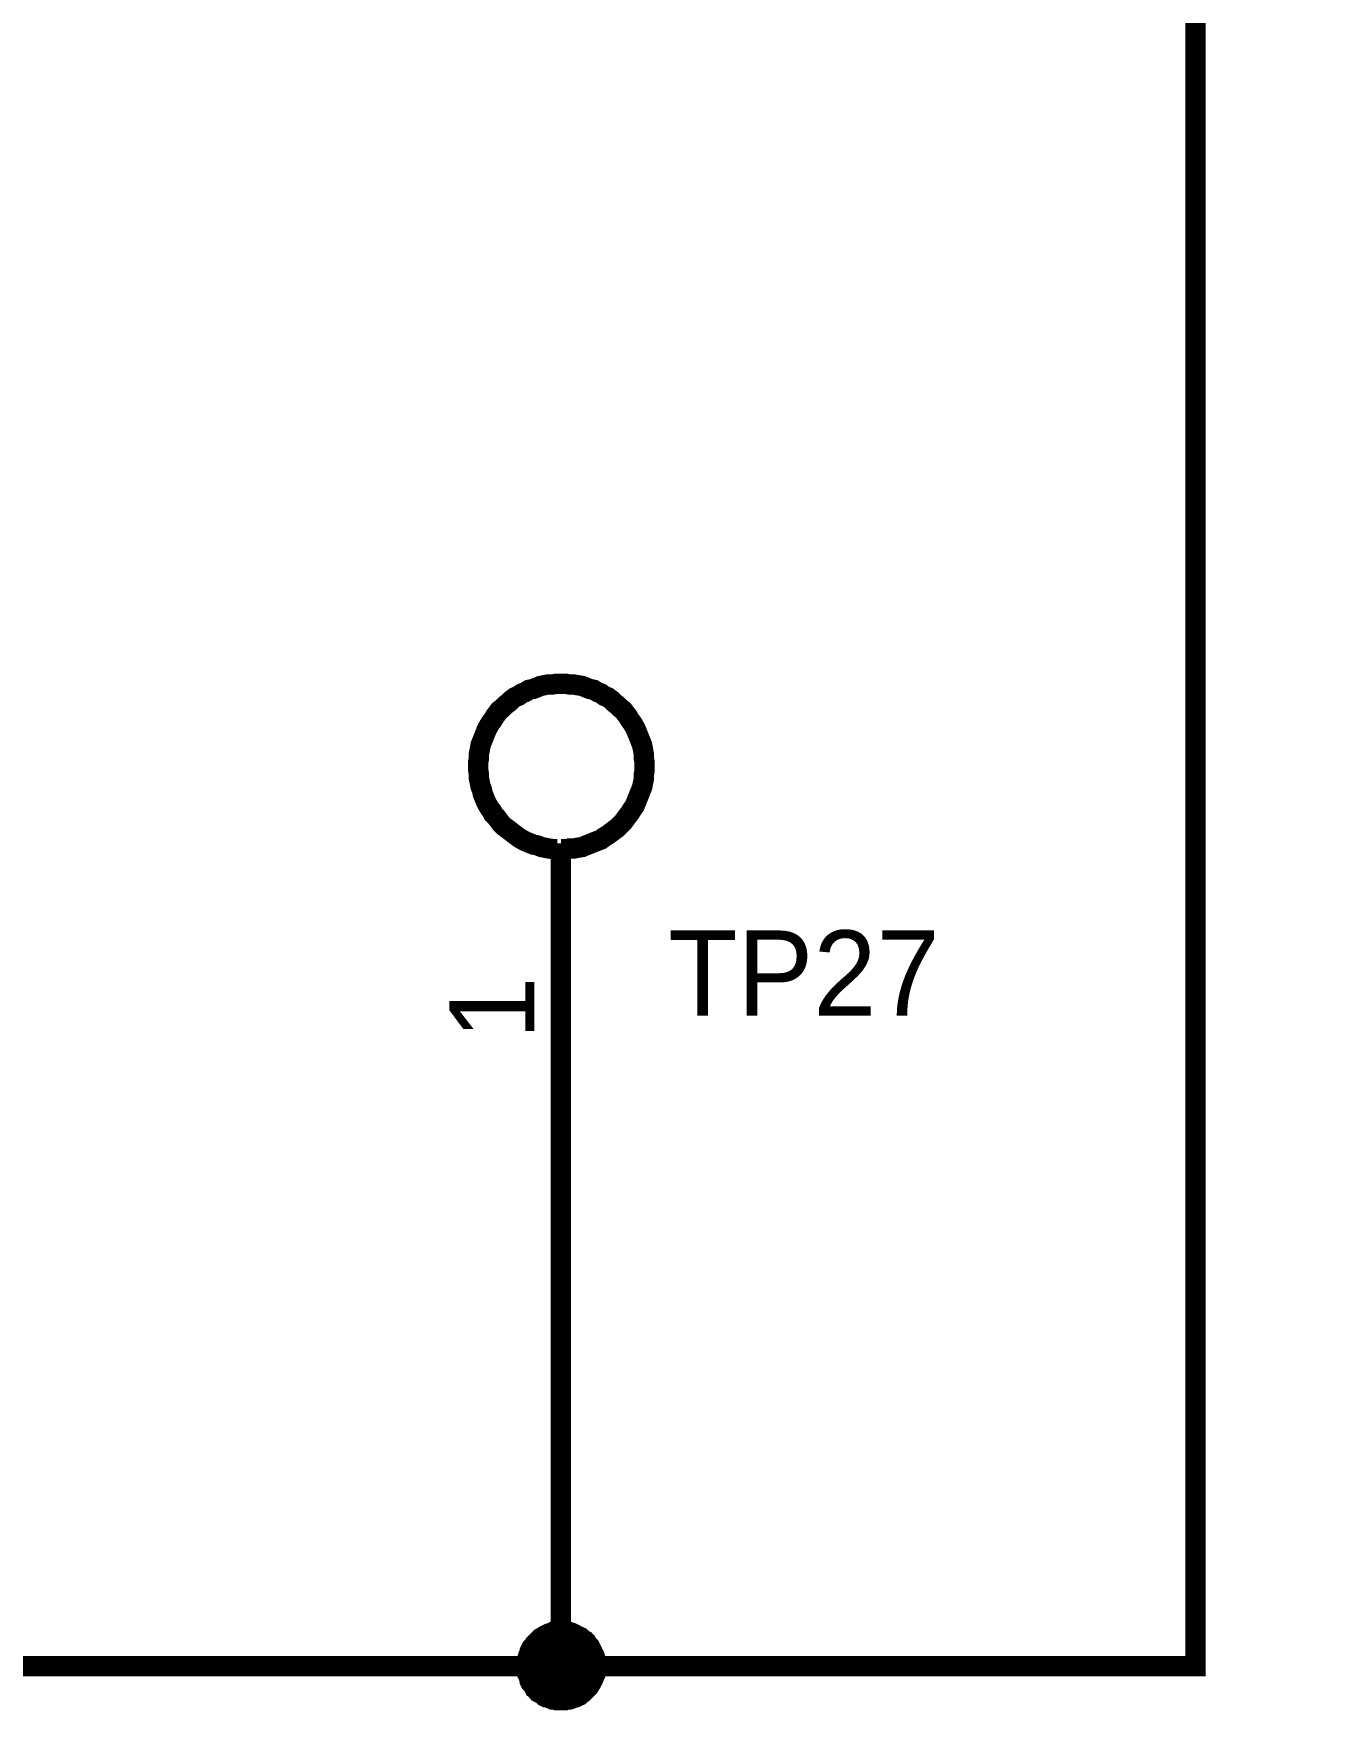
# Model space of a CAD drawing. Header units: millimetres. Extents: x 0 to 800, y 0 to 567.
# Drawn here: x 82.39 to 101.46, y 282.01 to 306.74 of the extents above; entities that cross this region are included whole.
import ezdxf

# ---------------------------------------------------------------- set-up
doc = ezdxf.new("R2010")
doc.units = ezdxf.units.MM
doc.layers.add('Sheet', color=255, linetype='Continuous')

msp = doc.modelspace()

# ---------------------------------------------------------------- linework, layer by layer
at = {"layer": 'Sheet'}
for points, const_width in [([(101.312, 325.376), (101.312, 325.275), (99.531, 325.275), (99.531, 282.661), (90.168, 282.661), (76.852, 282.661), (71.957, 282.661)], 0.3), ([(90.168, 297.153), (90.101, 297.153), (90.045, 297.142), (89.978, 297.142), (89.922, 297.131), (89.866, 297.12), (89.81, 297.097), (89.754, 297.075), (89.698, 297.064), (89.642, 297.03), (89.586, 297.008), (89.541, 296.974), (89.485, 296.952), (89.44, 296.918), (89.395, 296.873), (89.35, 296.84), (89.306, 296.795), (89.261, 296.761), (89.227, 296.716), (89.194, 296.672), (89.16, 296.616), (89.126, 296.571), (89.093, 296.515), (89.07, 296.47), (89.048, 296.414), (89.026, 296.358), (89.003, 296.302), (88.981, 296.246), (88.97, 296.179), (88.958, 296.123), (88.958, 296.056), (88.947, 296), (88.947, 295.932)], 0.3), ([(91.4, 295.932), (91.4, 296), (91.389, 296.056), (91.389, 296.123), (91.378, 296.179), (91.366, 296.246), (91.344, 296.302), (91.322, 296.358), (91.299, 296.414), (91.277, 296.47), (91.254, 296.515), (91.221, 296.571), (91.187, 296.616), (91.154, 296.672), (91.12, 296.716), (91.086, 296.761), (91.042, 296.795), (90.997, 296.84), (90.952, 296.873), (90.907, 296.918), (90.862, 296.952), (90.806, 296.974), (90.762, 297.008), (90.706, 297.03), (90.65, 297.064), (90.594, 297.075), (90.538, 297.097), (90.482, 297.12), (90.414, 297.131), (90.358, 297.142), (90.291, 297.142), (90.235, 297.153), (90.168, 297.153)], 0.3), ([(88.947, 295.932), (88.947, 295.877), (88.958, 295.809), (88.958, 295.753), (88.97, 295.697), (88.981, 295.641), (89.003, 295.585), (89.014, 295.529), (89.037, 295.473), (89.059, 295.417), (89.082, 295.373), (89.115, 295.317), (89.149, 295.272), (89.171, 295.227), (89.216, 295.182), (89.25, 295.137), (89.283, 295.093), (89.328, 295.048), (89.373, 295.014), (89.418, 294.981), (89.462, 294.947), (89.507, 294.913), (89.552, 294.88), (89.608, 294.846), (89.653, 294.824), (89.709, 294.801), (89.765, 294.779), (89.821, 294.768), (89.877, 294.745), (89.933, 294.734), (89.989, 294.723), (90.056, 294.712), (90.112, 294.712)], 0.3), ([(90.168, 294.712), (90.235, 294.712), (90.291, 294.723), (90.358, 294.723), (90.414, 294.734), (90.482, 294.745), (90.538, 294.768), (90.594, 294.79), (90.65, 294.813), (90.706, 294.835), (90.762, 294.857), (90.806, 294.891), (90.862, 294.925), (90.907, 294.958), (90.952, 294.992), (90.997, 295.025), (91.042, 295.07), (91.086, 295.115), (91.12, 295.16), (91.154, 295.205), (91.187, 295.249), (91.221, 295.305), (91.254, 295.35), (91.277, 295.406), (91.299, 295.462), (91.322, 295.518), (91.344, 295.574), (91.366, 295.63), (91.378, 295.686), (91.389, 295.742), (91.389, 295.809), (91.4, 295.865), (91.4, 295.932)], 0.3), ([(90.168, 294.801), (90.168, 291.296)], 0.3), ([(90.168, 291.296), (90.168, 282.661)], 0.3), ([(89.664, 282.661), (89.664, 282.684), (89.664, 282.717), (89.675, 282.74), (89.675, 282.762), (89.675, 282.784), (89.686, 282.818), (89.698, 282.84), (89.709, 282.863), (89.709, 282.885), (89.72, 282.908), (89.731, 282.93), (89.754, 282.952), (89.765, 282.964), (89.776, 282.986), (89.798, 283.008), (89.81, 283.02), (89.832, 283.042), (89.843, 283.053), (89.866, 283.076), (89.888, 283.087), (89.91, 283.098), (89.922, 283.109), (89.944, 283.12), (89.966, 283.132), (89.989, 283.143), (90.022, 283.154), (90.045, 283.165), (90.067, 283.165), (90.09, 283.165), (90.112, 283.176), (90.146, 283.176), (90.168, 283.176)], 0.3), ([(89.664, 282.661), (89.664, 282.684), (89.664, 282.717), (89.675, 282.74), (89.675, 282.762), (89.675, 282.784), (89.686, 282.818), (89.698, 282.84), (89.709, 282.863), (89.709, 282.885), (89.72, 282.908), (89.731, 282.93), (89.754, 282.952), (89.765, 282.964), (89.776, 282.986), (89.798, 283.008), (89.81, 283.02), (89.832, 283.042), (89.843, 283.053), (89.866, 283.076), (89.888, 283.087), (89.91, 283.098), (89.922, 283.109), (89.944, 283.12), (89.966, 283.132), (89.989, 283.143), (90.022, 283.154), (90.045, 283.165), (90.067, 283.165), (90.09, 283.165), (90.112, 283.176), (90.146, 283.176), (90.168, 283.176)], 0.3), ([(89.664, 282.661), (89.664, 282.684), (89.664, 282.717), (89.675, 282.74), (89.675, 282.762), (89.675, 282.784), (89.686, 282.818), (89.698, 282.84), (89.709, 282.863), (89.709, 282.885), (89.72, 282.908), (89.731, 282.93), (89.754, 282.952), (89.765, 282.964), (89.776, 282.986), (89.798, 283.008), (89.81, 283.02), (89.832, 283.042), (89.843, 283.053), (89.866, 283.076), (89.888, 283.087), (89.91, 283.098), (89.922, 283.109), (89.944, 283.12), (89.966, 283.132), (89.989, 283.143), (90.022, 283.154), (90.045, 283.165), (90.067, 283.165), (90.09, 283.165), (90.112, 283.176), (90.146, 283.176), (90.168, 283.176)], 0.3), ([(89.664, 282.661), (89.664, 282.684), (89.664, 282.717), (89.675, 282.74), (89.675, 282.762), (89.675, 282.784), (89.686, 282.818), (89.698, 282.84), (89.709, 282.863), (89.709, 282.885), (89.72, 282.908), (89.731, 282.93), (89.754, 282.952), (89.765, 282.964), (89.776, 282.986), (89.798, 283.008), (89.81, 283.02), (89.832, 283.042), (89.843, 283.053), (89.866, 283.076), (89.888, 283.087), (89.91, 283.098), (89.922, 283.109), (89.944, 283.12), (89.966, 283.132), (89.989, 283.143), (90.022, 283.154), (90.045, 283.165), (90.067, 283.165), (90.09, 283.165), (90.112, 283.176), (90.146, 283.176), (90.168, 283.176)], 0.3), ([(90.168, 283.176), (90.168, 283.176)], 0.3), ([(90.168, 283.176), (90.19, 283.176), (90.224, 283.176), (90.246, 283.165), (90.269, 283.165), (90.291, 283.165), (90.325, 283.154), (90.347, 283.143), (90.37, 283.132), (90.392, 283.12), (90.414, 283.109), (90.437, 283.098), (90.459, 283.087), (90.47, 283.076), (90.493, 283.053), (90.515, 283.042), (90.526, 283.02), (90.549, 283.008), (90.56, 282.986), (90.582, 282.964), (90.594, 282.952), (90.605, 282.93), (90.616, 282.908), (90.627, 282.885), (90.638, 282.863), (90.65, 282.84), (90.661, 282.818), (90.672, 282.784), (90.672, 282.762), (90.672, 282.74), (90.683, 282.717), (90.683, 282.684), (90.683, 282.661)], 0.3), ([(90.168, 283.176), (90.168, 283.176)], 0.3), ([(90.168, 283.176), (90.19, 283.176), (90.224, 283.176), (90.246, 283.165), (90.269, 283.165), (90.291, 283.165), (90.325, 283.154), (90.347, 283.143), (90.37, 283.132), (90.392, 283.12), (90.414, 283.109), (90.437, 283.098), (90.459, 283.087), (90.47, 283.076), (90.493, 283.053), (90.515, 283.042), (90.526, 283.02), (90.549, 283.008), (90.56, 282.986), (90.582, 282.964), (90.594, 282.952), (90.605, 282.93), (90.616, 282.908), (90.627, 282.885), (90.638, 282.863), (90.65, 282.84), (90.661, 282.818), (90.672, 282.784), (90.672, 282.762), (90.672, 282.74), (90.683, 282.717), (90.683, 282.684), (90.683, 282.661)], 0.3), ([(90.168, 283.176), (90.168, 283.176)], 0.3), ([(90.168, 283.176), (90.19, 283.176), (90.224, 283.176), (90.246, 283.165), (90.269, 283.165), (90.291, 283.165), (90.325, 283.154), (90.347, 283.143), (90.37, 283.132), (90.392, 283.12), (90.414, 283.109), (90.437, 283.098), (90.459, 283.087), (90.47, 283.076), (90.493, 283.053), (90.515, 283.042), (90.526, 283.02), (90.549, 283.008), (90.56, 282.986), (90.582, 282.964), (90.594, 282.952), (90.605, 282.93), (90.616, 282.908), (90.627, 282.885), (90.638, 282.863), (90.65, 282.84), (90.661, 282.818), (90.672, 282.784), (90.672, 282.762), (90.672, 282.74), (90.683, 282.717), (90.683, 282.684), (90.683, 282.661)], 0.3), ([(90.168, 283.176), (90.168, 283.176)], 0.3), ([(90.168, 283.176), (90.19, 283.176), (90.224, 283.176), (90.246, 283.165), (90.269, 283.165), (90.291, 283.165), (90.325, 283.154), (90.347, 283.143), (90.37, 283.132), (90.392, 283.12), (90.414, 283.109), (90.437, 283.098), (90.459, 283.087), (90.47, 283.076), (90.493, 283.053), (90.515, 283.042), (90.526, 283.02), (90.549, 283.008), (90.56, 282.986), (90.582, 282.964), (90.594, 282.952), (90.605, 282.93), (90.616, 282.908), (90.627, 282.885), (90.638, 282.863), (90.65, 282.84), (90.661, 282.818), (90.672, 282.784), (90.672, 282.762), (90.672, 282.74), (90.683, 282.717), (90.683, 282.684), (90.683, 282.661)], 0.3), ([(89.664, 282.661), (89.664, 282.684), (89.664, 282.717), (89.675, 282.74), (89.675, 282.762), (89.675, 282.784), (89.686, 282.818), (89.698, 282.84), (89.709, 282.863), (89.709, 282.885), (89.72, 282.908), (89.731, 282.93), (89.754, 282.952), (89.765, 282.964), (89.776, 282.986), (89.798, 283.008), (89.81, 283.02), (89.832, 283.042), (89.843, 283.053), (89.866, 283.076), (89.888, 283.087), (89.91, 283.098), (89.922, 283.109), (89.944, 283.12), (89.966, 283.132), (89.989, 283.143), (90.022, 283.154), (90.045, 283.165), (90.067, 283.165), (90.09, 283.165), (90.112, 283.176), (90.146, 283.176), (90.168, 283.176)], 0.0991), ([(89.664, 282.661), (89.664, 282.684), (89.664, 282.717), (89.675, 282.74), (89.675, 282.762), (89.675, 282.784), (89.686, 282.818), (89.698, 282.84), (89.709, 282.863), (89.709, 282.885), (89.72, 282.908), (89.731, 282.93), (89.754, 282.952), (89.765, 282.964), (89.776, 282.986), (89.798, 283.008), (89.81, 283.02), (89.832, 283.042), (89.843, 283.053), (89.866, 283.076), (89.888, 283.087), (89.91, 283.098), (89.922, 283.109), (89.944, 283.12), (89.966, 283.132), (89.989, 283.143), (90.022, 283.154), (90.045, 283.165), (90.067, 283.165), (90.09, 283.165), (90.112, 283.176), (90.146, 283.176), (90.168, 283.176)], 0.0991), ([(89.664, 282.661), (89.664, 282.684), (89.664, 282.717), (89.675, 282.74), (89.675, 282.762), (89.675, 282.784), (89.686, 282.818), (89.698, 282.84), (89.709, 282.863), (89.709, 282.885), (89.72, 282.908), (89.731, 282.93), (89.754, 282.952), (89.765, 282.964), (89.776, 282.986), (89.798, 283.008), (89.81, 283.02), (89.832, 283.042), (89.843, 283.053), (89.866, 283.076), (89.888, 283.087), (89.91, 283.098), (89.922, 283.109), (89.944, 283.12), (89.966, 283.132), (89.989, 283.143), (90.022, 283.154), (90.045, 283.165), (90.067, 283.165), (90.09, 283.165), (90.112, 283.176), (90.146, 283.176), (90.168, 283.176)], 0.0991), ([(89.664, 282.661), (89.664, 282.684), (89.664, 282.717), (89.675, 282.74), (89.675, 282.762), (89.675, 282.784), (89.686, 282.818), (89.698, 282.84), (89.709, 282.863), (89.709, 282.885), (89.72, 282.908), (89.731, 282.93), (89.754, 282.952), (89.765, 282.964), (89.776, 282.986), (89.798, 283.008), (89.81, 283.02), (89.832, 283.042), (89.843, 283.053), (89.866, 283.076), (89.888, 283.087), (89.91, 283.098), (89.922, 283.109), (89.944, 283.12), (89.966, 283.132), (89.989, 283.143), (90.022, 283.154), (90.045, 283.165), (90.067, 283.165), (90.09, 283.165), (90.112, 283.176), (90.146, 283.176), (90.168, 283.176)], 0.0991), ([(90.168, 283.176), (90.168, 283.176)], 0.0991), ([(90.168, 283.176), (90.19, 283.176), (90.224, 283.176), (90.246, 283.165), (90.269, 283.165), (90.291, 283.165), (90.325, 283.154), (90.347, 283.143), (90.37, 283.132), (90.392, 283.12), (90.414, 283.109), (90.437, 283.098), (90.459, 283.087), (90.47, 283.076), (90.493, 283.053), (90.515, 283.042), (90.526, 283.02), (90.549, 283.008), (90.56, 282.986), (90.582, 282.964), (90.594, 282.952), (90.605, 282.93), (90.616, 282.908), (90.627, 282.885), (90.638, 282.863), (90.65, 282.84), (90.661, 282.818), (90.672, 282.784), (90.672, 282.762), (90.672, 282.74), (90.683, 282.717), (90.683, 282.684), (90.683, 282.661)], 0.0991), ([(90.168, 283.176), (90.168, 283.176)], 0.0991), ([(90.168, 283.176), (90.19, 283.176), (90.224, 283.176), (90.246, 283.165), (90.269, 283.165), (90.291, 283.165), (90.325, 283.154), (90.347, 283.143), (90.37, 283.132), (90.392, 283.12), (90.414, 283.109), (90.437, 283.098), (90.459, 283.087), (90.47, 283.076), (90.493, 283.053), (90.515, 283.042), (90.526, 283.02), (90.549, 283.008), (90.56, 282.986), (90.582, 282.964), (90.594, 282.952), (90.605, 282.93), (90.616, 282.908), (90.627, 282.885), (90.638, 282.863), (90.65, 282.84), (90.661, 282.818), (90.672, 282.784), (90.672, 282.762), (90.672, 282.74), (90.683, 282.717), (90.683, 282.684), (90.683, 282.661)], 0.0991), ([(90.168, 283.176), (90.168, 283.176)], 0.0991), ([(90.168, 283.176), (90.19, 283.176), (90.224, 283.176), (90.246, 283.165), (90.269, 283.165), (90.291, 283.165), (90.325, 283.154), (90.347, 283.143), (90.37, 283.132), (90.392, 283.12), (90.414, 283.109), (90.437, 283.098), (90.459, 283.087), (90.47, 283.076), (90.493, 283.053), (90.515, 283.042), (90.526, 283.02), (90.549, 283.008), (90.56, 282.986), (90.582, 282.964), (90.594, 282.952), (90.605, 282.93), (90.616, 282.908), (90.627, 282.885), (90.638, 282.863), (90.65, 282.84), (90.661, 282.818), (90.672, 282.784), (90.672, 282.762), (90.672, 282.74), (90.683, 282.717), (90.683, 282.684), (90.683, 282.661)], 0.0991), ([(90.168, 283.176), (90.168, 283.176)], 0.0991), ([(90.168, 283.176), (90.19, 283.176), (90.224, 283.176), (90.246, 283.165), (90.269, 283.165), (90.291, 283.165), (90.325, 283.154), (90.347, 283.143), (90.37, 283.132), (90.392, 283.12), (90.414, 283.109), (90.437, 283.098), (90.459, 283.087), (90.47, 283.076), (90.493, 283.053), (90.515, 283.042), (90.526, 283.02), (90.549, 283.008), (90.56, 282.986), (90.582, 282.964), (90.594, 282.952), (90.605, 282.93), (90.616, 282.908), (90.627, 282.885), (90.638, 282.863), (90.65, 282.84), (90.661, 282.818), (90.672, 282.784), (90.672, 282.762), (90.672, 282.74), (90.683, 282.717), (90.683, 282.684), (90.683, 282.661)], 0.0991), ([(90.168, 282.157), (90.146, 282.157), (90.112, 282.157), (90.09, 282.168), (90.067, 282.168), (90.045, 282.168), (90.022, 282.18), (89.989, 282.191), (89.966, 282.202), (89.944, 282.202), (89.922, 282.213), (89.91, 282.224), (89.888, 282.247), (89.866, 282.258), (89.843, 282.269), (89.832, 282.292), (89.81, 282.303), (89.798, 282.325), (89.776, 282.336), (89.765, 282.359), (89.754, 282.381), (89.731, 282.404), (89.72, 282.415), (89.709, 282.437), (89.709, 282.46), (89.698, 282.482), (89.686, 282.516), (89.675, 282.538), (89.675, 282.56), (89.675, 282.583), (89.664, 282.605), (89.664, 282.639), (89.664, 282.661)], 0.3), ([(89.664, 282.661), (89.664, 282.661)], 0.3), ([(90.168, 282.157), (90.146, 282.157), (90.112, 282.157), (90.09, 282.168), (90.067, 282.168), (90.045, 282.168), (90.022, 282.18), (89.989, 282.191), (89.966, 282.202), (89.944, 282.202), (89.922, 282.213), (89.91, 282.224), (89.888, 282.247), (89.866, 282.258), (89.843, 282.269), (89.832, 282.292), (89.81, 282.303), (89.798, 282.325), (89.776, 282.336), (89.765, 282.359), (89.754, 282.381), (89.731, 282.404), (89.72, 282.415), (89.709, 282.437), (89.709, 282.46), (89.698, 282.482), (89.686, 282.516), (89.675, 282.538), (89.675, 282.56), (89.675, 282.583), (89.664, 282.605), (89.664, 282.639), (89.664, 282.661)], 0.3), ([(89.664, 282.661), (89.664, 282.661)], 0.3), ([(90.168, 282.157), (90.146, 282.157), (90.112, 282.157), (90.09, 282.168), (90.067, 282.168), (90.045, 282.168), (90.022, 282.18), (89.989, 282.191), (89.966, 282.202), (89.944, 282.202), (89.922, 282.213), (89.91, 282.224), (89.888, 282.247), (89.866, 282.258), (89.843, 282.269), (89.832, 282.292), (89.81, 282.303), (89.798, 282.325), (89.776, 282.336), (89.765, 282.359), (89.754, 282.381), (89.731, 282.404), (89.72, 282.415), (89.709, 282.437), (89.709, 282.46), (89.698, 282.482), (89.686, 282.516), (89.675, 282.538), (89.675, 282.56), (89.675, 282.583), (89.664, 282.605), (89.664, 282.639), (89.664, 282.661)], 0.3), ([(89.664, 282.661), (89.664, 282.661)], 0.3), ([(90.168, 282.157), (90.146, 282.157), (90.112, 282.157), (90.09, 282.168), (90.067, 282.168), (90.045, 282.168), (90.022, 282.18), (89.989, 282.191), (89.966, 282.202), (89.944, 282.202), (89.922, 282.213), (89.91, 282.224), (89.888, 282.247), (89.866, 282.258), (89.843, 282.269), (89.832, 282.292), (89.81, 282.303), (89.798, 282.325), (89.776, 282.336), (89.765, 282.359), (89.754, 282.381), (89.731, 282.404), (89.72, 282.415), (89.709, 282.437), (89.709, 282.46), (89.698, 282.482), (89.686, 282.516), (89.675, 282.538), (89.675, 282.56), (89.675, 282.583), (89.664, 282.605), (89.664, 282.639), (89.664, 282.661)], 0.3), ([(89.664, 282.661), (89.664, 282.661)], 0.3), ([(90.683, 282.661), (90.683, 282.639), (90.683, 282.605), (90.672, 282.583), (90.672, 282.56), (90.672, 282.538), (90.661, 282.516), (90.65, 282.482), (90.638, 282.46), (90.627, 282.437), (90.616, 282.415), (90.605, 282.404), (90.594, 282.381), (90.582, 282.359), (90.56, 282.336), (90.549, 282.325), (90.526, 282.303), (90.515, 282.292), (90.493, 282.269), (90.47, 282.258), (90.459, 282.247), (90.437, 282.224), (90.414, 282.213), (90.392, 282.202), (90.37, 282.202), (90.347, 282.191), (90.325, 282.18), (90.291, 282.168), (90.269, 282.168), (90.246, 282.168), (90.224, 282.157), (90.19, 282.157), (90.168, 282.157)], 0.3), ([(90.683, 282.661), (90.683, 282.639), (90.683, 282.605), (90.672, 282.583), (90.672, 282.56), (90.672, 282.538), (90.661, 282.516), (90.65, 282.482), (90.638, 282.46), (90.627, 282.437), (90.616, 282.415), (90.605, 282.404), (90.594, 282.381), (90.582, 282.359), (90.56, 282.336), (90.549, 282.325), (90.526, 282.303), (90.515, 282.292), (90.493, 282.269), (90.47, 282.258), (90.459, 282.247), (90.437, 282.224), (90.414, 282.213), (90.392, 282.202), (90.37, 282.202), (90.347, 282.191), (90.325, 282.18), (90.291, 282.168), (90.269, 282.168), (90.246, 282.168), (90.224, 282.157), (90.19, 282.157), (90.168, 282.157)], 0.3), ([(90.683, 282.661), (90.683, 282.639), (90.683, 282.605), (90.672, 282.583), (90.672, 282.56), (90.672, 282.538), (90.661, 282.516), (90.65, 282.482), (90.638, 282.46), (90.627, 282.437), (90.616, 282.415), (90.605, 282.404), (90.594, 282.381), (90.582, 282.359), (90.56, 282.336), (90.549, 282.325), (90.526, 282.303), (90.515, 282.292), (90.493, 282.269), (90.47, 282.258), (90.459, 282.247), (90.437, 282.224), (90.414, 282.213), (90.392, 282.202), (90.37, 282.202), (90.347, 282.191), (90.325, 282.18), (90.291, 282.168), (90.269, 282.168), (90.246, 282.168), (90.224, 282.157), (90.19, 282.157), (90.168, 282.157)], 0.3), ([(90.683, 282.661), (90.683, 282.639), (90.683, 282.605), (90.672, 282.583), (90.672, 282.56), (90.672, 282.538), (90.661, 282.516), (90.65, 282.482), (90.638, 282.46), (90.627, 282.437), (90.616, 282.415), (90.605, 282.404), (90.594, 282.381), (90.582, 282.359), (90.56, 282.336), (90.549, 282.325), (90.526, 282.303), (90.515, 282.292), (90.493, 282.269), (90.47, 282.258), (90.459, 282.247), (90.437, 282.224), (90.414, 282.213), (90.392, 282.202), (90.37, 282.202), (90.347, 282.191), (90.325, 282.18), (90.291, 282.168), (90.269, 282.168), (90.246, 282.168), (90.224, 282.157), (90.19, 282.157), (90.168, 282.157)], 0.3), ([(90.683, 282.661), (90.683, 282.661), (90.683, 282.661), (90.683, 282.661), (90.683, 282.661), (90.683, 282.661), (90.683, 282.661), (90.683, 282.661), (90.683, 282.661), (90.683, 282.661), (90.683, 282.661), (90.683, 282.661), (90.683, 282.661), (90.683, 282.661), (90.683, 282.661), (90.683, 282.661), (90.683, 282.661), (90.683, 282.661), (90.683, 282.661), (90.683, 282.661), (90.683, 282.661), (90.683, 282.661), (90.683, 282.661), (90.683, 282.661), (90.683, 282.661), (90.683, 282.661), (90.683, 282.661), (90.683, 282.661), (90.683, 282.661), (90.683, 282.661), (90.683, 282.661), (90.683, 282.661), (90.683, 282.661)], 0.3), ([(90.683, 282.661), (90.683, 282.661)], 0.3), ([(90.683, 282.661), (90.683, 282.661), (90.683, 282.661), (90.683, 282.661), (90.683, 282.661), (90.683, 282.661), (90.683, 282.661), (90.683, 282.661), (90.683, 282.661), (90.683, 282.661), (90.683, 282.661), (90.683, 282.661), (90.683, 282.661), (90.683, 282.661), (90.683, 282.661), (90.683, 282.661), (90.683, 282.661), (90.683, 282.661), (90.683, 282.661), (90.683, 282.661), (90.683, 282.661), (90.683, 282.661), (90.683, 282.661), (90.683, 282.661), (90.683, 282.661), (90.683, 282.661), (90.683, 282.661), (90.683, 282.661), (90.683, 282.661), (90.683, 282.661), (90.683, 282.661), (90.683, 282.661), (90.683, 282.661)], 0.3), ([(90.683, 282.661), (90.683, 282.661)], 0.3), ([(90.683, 282.661), (90.683, 282.661), (90.683, 282.661), (90.683, 282.661), (90.683, 282.661), (90.683, 282.661), (90.683, 282.661), (90.683, 282.661), (90.683, 282.661), (90.683, 282.661), (90.683, 282.661), (90.683, 282.661), (90.683, 282.661), (90.683, 282.661), (90.683, 282.661), (90.683, 282.661), (90.683, 282.661), (90.683, 282.661), (90.683, 282.661), (90.683, 282.661), (90.683, 282.661), (90.683, 282.661), (90.683, 282.661), (90.683, 282.661), (90.683, 282.661), (90.683, 282.661), (90.683, 282.661), (90.683, 282.661), (90.683, 282.661), (90.683, 282.661), (90.683, 282.661), (90.683, 282.661), (90.683, 282.661)], 0.3), ([(90.683, 282.661), (90.683, 282.661)], 0.3), ([(90.683, 282.661), (90.683, 282.661), (90.683, 282.661), (90.683, 282.661), (90.683, 282.661), (90.683, 282.661), (90.683, 282.661), (90.683, 282.661), (90.683, 282.661), (90.683, 282.661), (90.683, 282.661), (90.683, 282.661), (90.683, 282.661), (90.683, 282.661), (90.683, 282.661), (90.683, 282.661), (90.683, 282.661), (90.683, 282.661), (90.683, 282.661), (90.683, 282.661), (90.683, 282.661), (90.683, 282.661), (90.683, 282.661), (90.683, 282.661), (90.683, 282.661), (90.683, 282.661), (90.683, 282.661), (90.683, 282.661), (90.683, 282.661), (90.683, 282.661), (90.683, 282.661), (90.683, 282.661), (90.683, 282.661)], 0.3), ([(90.683, 282.661), (90.683, 282.661)], 0.3), ([(90.168, 282.157), (90.146, 282.157), (90.112, 282.157), (90.09, 282.168), (90.067, 282.168), (90.045, 282.168), (90.022, 282.18), (89.989, 282.191), (89.966, 282.202), (89.944, 282.202), (89.922, 282.213), (89.91, 282.224), (89.888, 282.247), (89.866, 282.258), (89.843, 282.269), (89.832, 282.292), (89.81, 282.303), (89.798, 282.325), (89.776, 282.336), (89.765, 282.359), (89.754, 282.381), (89.731, 282.404), (89.72, 282.415), (89.709, 282.437), (89.709, 282.46), (89.698, 282.482), (89.686, 282.516), (89.675, 282.538), (89.675, 282.56), (89.675, 282.583), (89.664, 282.605), (89.664, 282.639), (89.664, 282.661)], 0.0991), ([(89.664, 282.661), (89.664, 282.661)], 0.0991), ([(90.168, 282.157), (90.146, 282.157), (90.112, 282.157), (90.09, 282.168), (90.067, 282.168), (90.045, 282.168), (90.022, 282.18), (89.989, 282.191), (89.966, 282.202), (89.944, 282.202), (89.922, 282.213), (89.91, 282.224), (89.888, 282.247), (89.866, 282.258), (89.843, 282.269), (89.832, 282.292), (89.81, 282.303), (89.798, 282.325), (89.776, 282.336), (89.765, 282.359), (89.754, 282.381), (89.731, 282.404), (89.72, 282.415), (89.709, 282.437), (89.709, 282.46), (89.698, 282.482), (89.686, 282.516), (89.675, 282.538), (89.675, 282.56), (89.675, 282.583), (89.664, 282.605), (89.664, 282.639), (89.664, 282.661)], 0.0991), ([(89.664, 282.661), (89.664, 282.661)], 0.0991), ([(90.168, 282.157), (90.146, 282.157), (90.112, 282.157), (90.09, 282.168), (90.067, 282.168), (90.045, 282.168), (90.022, 282.18), (89.989, 282.191), (89.966, 282.202), (89.944, 282.202), (89.922, 282.213), (89.91, 282.224), (89.888, 282.247), (89.866, 282.258), (89.843, 282.269), (89.832, 282.292), (89.81, 282.303), (89.798, 282.325), (89.776, 282.336), (89.765, 282.359), (89.754, 282.381), (89.731, 282.404), (89.72, 282.415), (89.709, 282.437), (89.709, 282.46), (89.698, 282.482), (89.686, 282.516), (89.675, 282.538), (89.675, 282.56), (89.675, 282.583), (89.664, 282.605), (89.664, 282.639), (89.664, 282.661)], 0.0991), ([(89.664, 282.661), (89.664, 282.661)], 0.0991), ([(90.168, 282.157), (90.146, 282.157), (90.112, 282.157), (90.09, 282.168), (90.067, 282.168), (90.045, 282.168), (90.022, 282.18), (89.989, 282.191), (89.966, 282.202), (89.944, 282.202), (89.922, 282.213), (89.91, 282.224), (89.888, 282.247), (89.866, 282.258), (89.843, 282.269), (89.832, 282.292), (89.81, 282.303), (89.798, 282.325), (89.776, 282.336), (89.765, 282.359), (89.754, 282.381), (89.731, 282.404), (89.72, 282.415), (89.709, 282.437), (89.709, 282.46), (89.698, 282.482), (89.686, 282.516), (89.675, 282.538), (89.675, 282.56), (89.675, 282.583), (89.664, 282.605), (89.664, 282.639), (89.664, 282.661)], 0.0991), ([(89.664, 282.661), (89.664, 282.661)], 0.0991), ([(90.683, 282.661), (90.683, 282.639), (90.683, 282.605), (90.672, 282.583), (90.672, 282.56), (90.672, 282.538), (90.661, 282.516), (90.65, 282.482), (90.638, 282.46), (90.627, 282.437), (90.616, 282.415), (90.605, 282.404), (90.594, 282.381), (90.582, 282.359), (90.56, 282.336), (90.549, 282.325), (90.526, 282.303), (90.515, 282.292), (90.493, 282.269), (90.47, 282.258), (90.459, 282.247), (90.437, 282.224), (90.414, 282.213), (90.392, 282.202), (90.37, 282.202), (90.347, 282.191), (90.325, 282.18), (90.291, 282.168), (90.269, 282.168), (90.246, 282.168), (90.224, 282.157), (90.19, 282.157), (90.168, 282.157)], 0.0991), ([(90.683, 282.661), (90.683, 282.639), (90.683, 282.605), (90.672, 282.583), (90.672, 282.56), (90.672, 282.538), (90.661, 282.516), (90.65, 282.482), (90.638, 282.46), (90.627, 282.437), (90.616, 282.415), (90.605, 282.404), (90.594, 282.381), (90.582, 282.359), (90.56, 282.336), (90.549, 282.325), (90.526, 282.303), (90.515, 282.292), (90.493, 282.269), (90.47, 282.258), (90.459, 282.247), (90.437, 282.224), (90.414, 282.213), (90.392, 282.202), (90.37, 282.202), (90.347, 282.191), (90.325, 282.18), (90.291, 282.168), (90.269, 282.168), (90.246, 282.168), (90.224, 282.157), (90.19, 282.157), (90.168, 282.157)], 0.0991), ([(90.683, 282.661), (90.683, 282.639), (90.683, 282.605), (90.672, 282.583), (90.672, 282.56), (90.672, 282.538), (90.661, 282.516), (90.65, 282.482), (90.638, 282.46), (90.627, 282.437), (90.616, 282.415), (90.605, 282.404), (90.594, 282.381), (90.582, 282.359), (90.56, 282.336), (90.549, 282.325), (90.526, 282.303), (90.515, 282.292), (90.493, 282.269), (90.47, 282.258), (90.459, 282.247), (90.437, 282.224), (90.414, 282.213), (90.392, 282.202), (90.37, 282.202), (90.347, 282.191), (90.325, 282.18), (90.291, 282.168), (90.269, 282.168), (90.246, 282.168), (90.224, 282.157), (90.19, 282.157), (90.168, 282.157)], 0.0991), ([(90.683, 282.661), (90.683, 282.639), (90.683, 282.605), (90.672, 282.583), (90.672, 282.56), (90.672, 282.538), (90.661, 282.516), (90.65, 282.482), (90.638, 282.46), (90.627, 282.437), (90.616, 282.415), (90.605, 282.404), (90.594, 282.381), (90.582, 282.359), (90.56, 282.336), (90.549, 282.325), (90.526, 282.303), (90.515, 282.292), (90.493, 282.269), (90.47, 282.258), (90.459, 282.247), (90.437, 282.224), (90.414, 282.213), (90.392, 282.202), (90.37, 282.202), (90.347, 282.191), (90.325, 282.18), (90.291, 282.168), (90.269, 282.168), (90.246, 282.168), (90.224, 282.157), (90.19, 282.157), (90.168, 282.157)], 0.0991), ([(90.683, 282.661), (90.683, 282.661), (90.683, 282.661), (90.683, 282.661), (90.683, 282.661), (90.683, 282.661), (90.683, 282.661), (90.683, 282.661), (90.683, 282.661), (90.683, 282.661), (90.683, 282.661), (90.683, 282.661), (90.683, 282.661), (90.683, 282.661), (90.683, 282.661), (90.683, 282.661), (90.683, 282.661), (90.683, 282.661), (90.683, 282.661), (90.683, 282.661), (90.683, 282.661), (90.683, 282.661), (90.683, 282.661), (90.683, 282.661), (90.683, 282.661), (90.683, 282.661), (90.683, 282.661), (90.683, 282.661), (90.683, 282.661), (90.683, 282.661), (90.683, 282.661), (90.683, 282.661), (90.683, 282.661)], 0.0991), ([(90.683, 282.661), (90.683, 282.661)], 0.0991), ([(90.683, 282.661), (90.683, 282.661), (90.683, 282.661), (90.683, 282.661), (90.683, 282.661), (90.683, 282.661), (90.683, 282.661), (90.683, 282.661), (90.683, 282.661), (90.683, 282.661), (90.683, 282.661), (90.683, 282.661), (90.683, 282.661), (90.683, 282.661), (90.683, 282.661), (90.683, 282.661), (90.683, 282.661), (90.683, 282.661), (90.683, 282.661), (90.683, 282.661), (90.683, 282.661), (90.683, 282.661), (90.683, 282.661), (90.683, 282.661), (90.683, 282.661), (90.683, 282.661), (90.683, 282.661), (90.683, 282.661), (90.683, 282.661), (90.683, 282.661), (90.683, 282.661), (90.683, 282.661), (90.683, 282.661)], 0.0991), ([(90.683, 282.661), (90.683, 282.661)], 0.0991), ([(90.683, 282.661), (90.683, 282.661), (90.683, 282.661), (90.683, 282.661), (90.683, 282.661), (90.683, 282.661), (90.683, 282.661), (90.683, 282.661), (90.683, 282.661), (90.683, 282.661), (90.683, 282.661), (90.683, 282.661), (90.683, 282.661), (90.683, 282.661), (90.683, 282.661), (90.683, 282.661), (90.683, 282.661), (90.683, 282.661), (90.683, 282.661), (90.683, 282.661), (90.683, 282.661), (90.683, 282.661), (90.683, 282.661), (90.683, 282.661), (90.683, 282.661), (90.683, 282.661), (90.683, 282.661), (90.683, 282.661), (90.683, 282.661), (90.683, 282.661), (90.683, 282.661), (90.683, 282.661), (90.683, 282.661)], 0.0991), ([(90.683, 282.661), (90.683, 282.661)], 0.0991), ([(90.683, 282.661), (90.683, 282.661), (90.683, 282.661), (90.683, 282.661), (90.683, 282.661), (90.683, 282.661), (90.683, 282.661), (90.683, 282.661), (90.683, 282.661), (90.683, 282.661), (90.683, 282.661), (90.683, 282.661), (90.683, 282.661), (90.683, 282.661), (90.683, 282.661), (90.683, 282.661), (90.683, 282.661), (90.683, 282.661), (90.683, 282.661), (90.683, 282.661), (90.683, 282.661), (90.683, 282.661), (90.683, 282.661), (90.683, 282.661), (90.683, 282.661), (90.683, 282.661), (90.683, 282.661), (90.683, 282.661), (90.683, 282.661), (90.683, 282.661), (90.683, 282.661), (90.683, 282.661), (90.683, 282.661)], 0.0991), ([(90.683, 282.661), (90.683, 282.661)], 0.0991)]:
    msp.add_lwpolyline(points, dxfattribs=dict(at, const_width=const_width))
at = {"layer": 'Sheet', "const_width": 0.508}
msp.add_lwpolyline([(89.913, 282.671, 1), (90.421, 282.671, 1)], format="xyb", close=True, dxfattribs=at)

# ---------------------------------------------------------------- texts
at = {"layer": 'Sheet'}
msp.add_text('TP27', height=1.2543, dxfattribs=at).set_placement((91.747, 292.259))
msp.add_text('1', height=1.254, rotation=90, dxfattribs=at).set_placement((89.776, 291.901))

doc.saveas('drawing.dxf')
